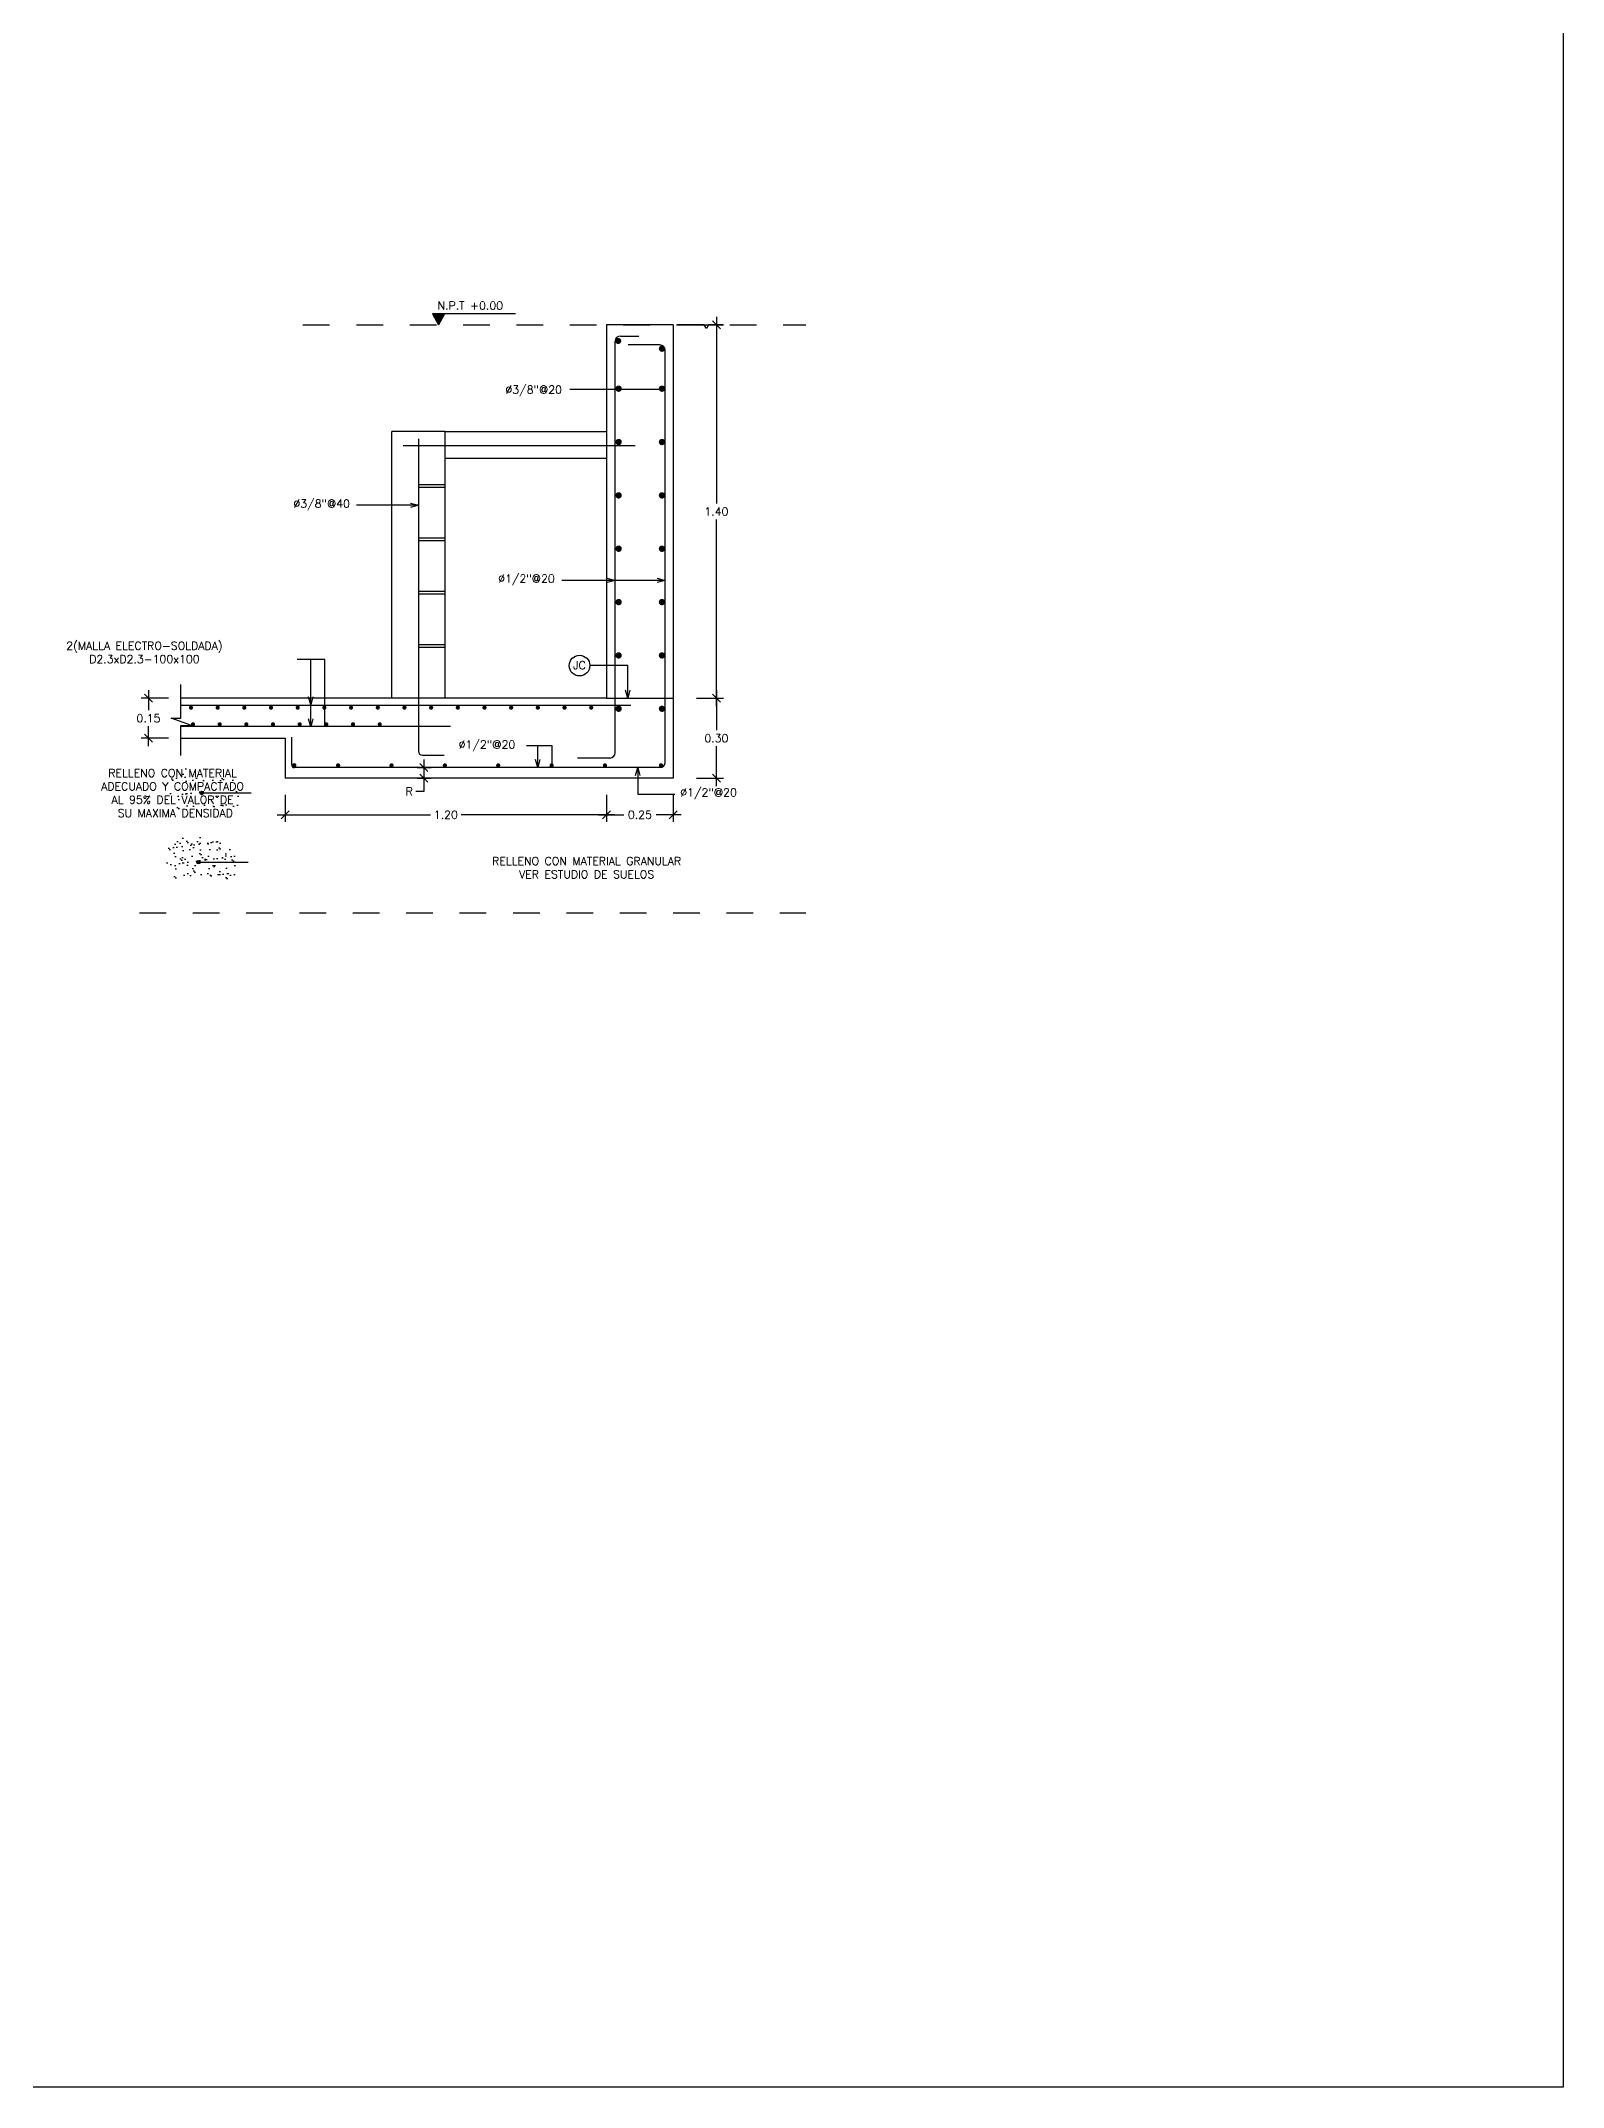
# Model space of a CAD drawing. Header units: metres. Extents: x -25 to 234, y -27 to 52.
# Drawn here: x 228.13 to 233.84, y -25.4 to -17.73 of the extents above; entities that cross this region are included whole.
import ezdxf

# ---------------------------------------------------------------- set-up
doc = ezdxf.new("R2010")
doc.units = ezdxf.units.M
doc.header["$LTSCALE"] = 0.1
doc.header["$MEASUREMENT"] = 0
doc.header["$PDMODE"] = 66
doc.linetypes.add('CONTINUA', pattern=[0])
doc.linetypes.add('HIDDEN2', pattern=[4.7625, 3.175, -1.5875])
for name, color, linetype in [('ACERO', 5, 'Continuous'), ('BORDES', 7, 'Continuous'), ('DETALLE', 3, 'Continuous'), ('DIMTEXTO', 4, 'Continuous'), ('DIMZAPATA', 4, 'Continuous'), ('HATCH', 8, 'Continuous'), ('MURO', 7, 'Continuous'), ('XREF1$0$MUROS', 1, 'Continuous')]:
    doc.layers.add(name, color=color, linetype=linetype)
doc.layers.add('V', color=2, linetype='Continuous', lineweight=9)
doc.styles.add('SMPLEX', font='simplex.shx')
doc.dimstyles.new('D-15', dxfattribs={"dimscale": 0.15, "dimtxt": 0.2, "dimasz": 0.2, "dimexe": 0.18, "dimexo": 0.2, "dimgap": 0.1, "dimtad": 0, "dimtih": 1, "dimtoh": 1, "dimzin": 0, "dimdsep": 46, "dimtxsty": 'SMPLEX', "dimblk": 'OBLIQUE', "dimcen": 0.09, "dimdle": 0.2, "dimclrd": 4, "dimclre": 4, "dimclrt": 4, "dimadec": 0, "dimazin": 0, "dimtfac": 1, "dimtofl": 0, "dimtmove": 0, "dimatfit": 3, "dimldrblk": 'OPEN30', "dimfxl": 0.5, "dimfxlon": 1, "dimtolj": 1, "dimtzin": 0, "dimarcsym": 0})

# ---------------------------------------------------------------- blocks, each defined once
blk = doc.blocks.new('_Oblique')
at = {"color": 0, "linetype": 'ByBlock', "lineweight": -2}
blk.add_line((-0.5, -0.5), (0.5, 0.5), dxfattribs=at)
blk = doc.blocks.new('_Open30')
at = {"layer": 'DIMTEXTO', "color": 0, "lineweight": -2}
for p, q in [((-1, 0.27), (0, 0)), ((0, 0), (-1, -0.27)), ((0, 0), (-1, 0))]:
    blk.add_line(p, q, dxfattribs=at)
blk = doc.blocks.new('*D64')
at = {"layer": 'Defpoints', "color": 0, "transparency": 16777216}
for p in [(229.0456, -20.4935), (230.2505, -20.4935), (230.2505, -20.6303)]:
    blk.add_point(p, dxfattribs=at)
at = {"layer": 'DIMTEXTO', "color": 4, "lineweight": -2, "transparency": 16777216}
for p, q in [((229.0456, -20.5553), (229.0456, -20.6573)), ((230.2505, -20.5553), (230.2505, -20.6573)), ((229.0156, -20.6303), (229.5902, -20.6303)), ((230.2805, -20.6303), (229.7059, -20.6303))]:
    blk.add_line(p, q, dxfattribs=at)
at = {"layer": 'DIMTEXTO', "color": 4, "lineweight": -2, "transparency": 16777216, "xscale": 0.03, "yscale": 0.03, "zscale": 0.03, "rotation": 180}
blk.add_blockref('_Oblique', (229.0456, -20.6303), dxfattribs=at)
at = {"layer": 'DIMTEXTO', "color": 4, "lineweight": -2, "transparency": 16777216, "xscale": 0.03, "yscale": 0.03, "zscale": 0.03}
blk.add_blockref('_Oblique', (230.2505, -20.6303), dxfattribs=at)
at = {"layer": 'DIMTEXTO', "color": 4, "transparency": 16777216, "insert": (229.6481, -20.6303), "char_height": 0.03, "attachment_point": 5, "style": 'SMPLEX'}
blk.add_mtext('\\A1;1.20', dxfattribs=at)
blk = doc.blocks.new('*D65')
at = {"layer": 'Defpoints', "color": 0, "transparency": 16777216}
for p in [(230.2505, -20.4935), (230.5005, -20.4935), (230.5005, -20.6303)]:
    blk.add_point(p, dxfattribs=at)
at = {"layer": 'DIMTEXTO', "color": 4, "lineweight": -2, "transparency": 16777216}
for p, q in [((230.2505, -20.5553), (230.2505, -20.6573)), ((230.5005, -20.5553), (230.5005, -20.6573)), ((230.2205, -20.6303), (230.3148, -20.6303)), ((230.5305, -20.6303), (230.4363, -20.6303))]:
    blk.add_line(p, q, dxfattribs=at)
at = {"layer": 'DIMTEXTO', "color": 4, "lineweight": -2, "transparency": 16777216, "xscale": 0.03, "yscale": 0.03, "zscale": 0.03, "rotation": 180}
blk.add_blockref('_Oblique', (230.2505, -20.6303), dxfattribs=at)
at = {"layer": 'DIMTEXTO', "color": 4, "lineweight": -2, "transparency": 16777216, "xscale": 0.03, "yscale": 0.03, "zscale": 0.03}
blk.add_blockref('_Oblique', (230.5005, -20.6303), dxfattribs=at)
at = {"layer": 'DIMTEXTO', "color": 4, "transparency": 16777216, "insert": (230.3755, -20.6303), "char_height": 0.03, "attachment_point": 5, "style": 'SMPLEX'}
blk.add_mtext('\\A1;0.25', dxfattribs=at)
blk = doc.blocks.new('*D66')
at = {"layer": 'Defpoints', "color": 0, "transparency": 16777216}
for p in [(229.511, -20.4537), (229.511, -20.4935), (229.5657, -20.4935)]:
    blk.add_point(p, dxfattribs=at)
at = {"layer": 'DIMTEXTO', "color": 4, "lineweight": -2, "transparency": 16777216}
for p, q in [((229.541, -20.4537), (229.5927, -20.4537)), ((229.5657, -20.4237), (229.5657, -20.4935)), ((229.5657, -20.5429), (229.5357, -20.5429)), ((229.541, -20.4935), (229.5927, -20.4935)), ((229.5657, -20.4935), (229.5657, -20.5429))]:
    blk.add_line(p, q, dxfattribs=at)
at = {"layer": 'DIMTEXTO', "color": 4, "lineweight": -2, "transparency": 16777216, "xscale": 0.03, "yscale": 0.03, "zscale": 0.03}
for p, rotation in [((229.5657, -20.4537), 90), ((229.5657, -20.4935), 270)]:
    blk.add_blockref('_Oblique', p, dxfattribs=dict(at, rotation=rotation))
at = {"layer": 'DIMTEXTO', "color": 4, "transparency": 16777216, "insert": (229.5107, -20.5429), "char_height": 0.03, "attachment_point": 5, "style": 'SMPLEX'}
blk.add_mtext('\\A1;R', dxfattribs=at)
blk = doc.blocks.new('*D67')
at = {"layer": 'Defpoints', "color": 0, "linetype": 'CONTINUA', "transparency": 16777216}
for p in [(229.0195, -20.1935), (230.6622, -20.1935), (229.0195, -20.4935)]:
    blk.add_point(p, dxfattribs=at)
at = {"layer": 'DIMTEXTO', "color": 4, "linetype": 'CONTINUA', "lineweight": -2, "transparency": 16777216}
for p, q in [((230.6622, -20.1635), (230.6622, -20.3135)), ((230.5872, -20.1935), (230.6892, -20.1935)), ((230.6622, -20.5235), (230.6622, -20.3735)), ((230.5872, -20.4935), (230.6892, -20.4935))]:
    blk.add_line(p, q, dxfattribs=at)
at = {"layer": 'DIMTEXTO', "color": 4, "linetype": 'CONTINUA', "lineweight": -2, "transparency": 16777216, "xscale": 0.03, "yscale": 0.03, "zscale": 0.03}
for p, rotation in [((230.6622, -20.1935), 90), ((230.6622, -20.4935), 270)]:
    blk.add_blockref('_Oblique', p, dxfattribs=dict(at, rotation=rotation))
at = {"layer": 'DIMTEXTO', "color": 4, "linetype": 'CONTINUA', "transparency": 16777216, "insert": (230.6622, -20.3435), "char_height": 0.03, "attachment_point": 5, "style": 'SMPLEX'}
blk.add_mtext('\\A1;0.30', dxfattribs=at)
blk = doc.blocks.new('*D68')
at = {"layer": 'Defpoints', "color": 0, "linetype": 'CONTINUA', "transparency": 16777216}
for p in [(230.5005, -18.7935), (230.6622, -18.7935), (229.0195, -20.1935)]:
    blk.add_point(p, dxfattribs=at)
at = {"layer": 'DIMTEXTO', "color": 4, "linetype": 'CONTINUA', "lineweight": -2, "transparency": 16777216}
for p, q in [((230.5872, -18.7935), (230.6892, -18.7935)), ((230.6622, -18.7635), (230.6622, -19.4635)), ((230.6622, -20.2235), (230.6622, -19.5235)), ((230.5872, -20.1935), (230.6892, -20.1935))]:
    blk.add_line(p, q, dxfattribs=at)
at = {"layer": 'DIMTEXTO', "color": 4, "linetype": 'CONTINUA', "lineweight": -2, "transparency": 16777216, "xscale": 0.03, "yscale": 0.03, "zscale": 0.03}
for p, rotation in [((230.6622, -18.7935), 90), ((230.6622, -20.1935), 270)]:
    blk.add_blockref('_Oblique', p, dxfattribs=dict(at, rotation=rotation))
at = {"layer": 'DIMTEXTO', "color": 4, "linetype": 'CONTINUA', "transparency": 16777216, "insert": (230.6622, -19.4935), "char_height": 0.03, "attachment_point": 5, "style": 'SMPLEX'}
blk.add_mtext('\\A1;1.40', dxfattribs=at)
blk = doc.blocks.new('*U59')
at = {"layer": 'ACERO'}
for points, const_width in [([(-0.0039, 0.0005, 1), (0.0039, 0.0005, 1)], 0.0078), ([(-0.002, -0.0024, 1), (0.002, -0.0024, 1)], 0.004)]:
    blk.add_lwpolyline(points, format="xyb", close=True, dxfattribs=dict(at, const_width=const_width))
blk = doc.blocks.new('*U60')
at = {"layer": 'V', "color": 0, "linetype": 'ByBlock', "lineweight": -2}
for p in [(0, 0), (0.1, 0), (0.2, 0), (0.3, 0), (0.4, 0), (0.5, 0), (0.6, 0), (0.7, 0)]:
    blk.add_blockref('*U59', p, dxfattribs=at)
at = {"layer": 'V', "color": 0, "linetype": 'ByBlock', "lineweight": -2, "transparency": 16777216}
for p in [(0.8, 0), (0.9, 0), (1, 0), (1.1, 0), (1.2, 0), (1.3, 0), (1.4, 0), (1.5, 0)]:
    blk.add_blockref('*U59', p, dxfattribs=at)
blk = doc.blocks.new('*U51')
at = {"layer": 'ACERO'}
for points, const_width in [([(-0.0039, -0.0005, -1), (0.0039, -0.0005, -1)], 0.0078), ([(-0.002, 0.0024, -1), (0.002, 0.0024, -1)], 0.004)]:
    blk.add_lwpolyline(points, format="xyb", close=True, dxfattribs=dict(at, const_width=const_width))
blk = doc.blocks.new('*U52')
at = {"layer": 'V', "color": 0, "linetype": 'ByBlock', "lineweight": -2}
for p in [(0, 0), (0.1, 0), (0.2, 0), (0.3, 0), (0.4, 0), (0.5, 0), (0.6, 0), (0.7, 0)]:
    blk.add_blockref('*U51', p, dxfattribs=at)
blk = doc.blocks.new('*D105')
at = {"layer": 'Defpoints', "color": 0, "linetype": 'CONTINUA', "transparency": 16777216}
for p in [(228.5334, -20.1935), (228.6549, -20.1935), (228.6549, -20.3435)]:
    blk.add_point(p, dxfattribs=at)
at = {"layer": 'DIMTEXTO', "color": 4, "linetype": 'CONTINUA', "lineweight": -2, "transparency": 16777216}
for p, q in [((228.5334, -20.1635), (228.5334, -20.2385)), ((228.6084, -20.1935), (228.5064, -20.1935)), ((228.5334, -20.3735), (228.5334, -20.2985)), ((228.6084, -20.3435), (228.5064, -20.3435))]:
    blk.add_line(p, q, dxfattribs=at)
at = {"layer": 'DIMTEXTO', "color": 4, "linetype": 'CONTINUA', "lineweight": -2, "transparency": 16777216, "xscale": 0.03, "yscale": 0.03, "zscale": 0.03}
for p, rotation in [((228.5334, -20.1935), 90), ((228.5334, -20.3435), 270)]:
    blk.add_blockref('_Oblique', p, dxfattribs=dict(at, rotation=rotation))
at = {"layer": 'DIMTEXTO', "color": 4, "linetype": 'CONTINUA', "transparency": 16777216, "insert": (228.5334, -20.2685), "char_height": 0.03, "attachment_point": 5, "style": 'SMPLEX'}
blk.add_mtext('\\A1;0.15', dxfattribs=at)
blk = doc.blocks.new('*U57')
at = {"layer": 'ACERO', "const_width": 0.0119}
for points in [[(-0.0753, 0, -1), (-0.0871, 0, -1)], [(0.0871, 0, -1), (0.0753, 0, -1)]]:
    blk.add_lwpolyline(points, format="xyb", close=True, dxfattribs=at)
blk = doc.blocks.new('*U58')
at = {"layer": 'DIMZAPATA', "color": 0, "linetype": 'ByBlock', "lineweight": -2, "transparency": 16777216}
for p in [(0, 1), (0, 0.8), (0, 0.6), (0, 0.4), (0, 0.2), (0, 0)]:
    blk.add_blockref('*U57', p, dxfattribs=at)
blk = doc.blocks.new('*U53')
at = {"layer": 'ACERO', "const_width": 0.0078}
blk.add_lwpolyline([(-0.0039, 0, 1), (0.0039, 0, 1)], format="xyb", close=True, dxfattribs=at)
blk = doc.blocks.new('*U54')
at = {"layer": 'DIMZAPATA', "color": 0, "linetype": 'ByBlock', "lineweight": -2, "transparency": 16777216}
for p in [(0, 0), (0.2, 0), (0.4, 0), (0.6, 0), (0.8, 0), (1, 0)]:
    blk.add_blockref('*U53', p, dxfattribs=at)

msp = doc.modelspace()

# ---------------------------------------------------------------- hatches: boundary and pattern name
at = {"layer": 'DIMTEXTO'}
msp.add_hatch(color=256, dxfattribs=at).paths.add_polyline_path([(229.5987, -18.7525), (229.6427, -18.7525), (229.6207, -18.7935)])
at = {"layer": 'HATCH', "ltscale": 0.08}
h = msp.add_hatch(dxfattribs=at)
h.set_pattern_fill('AR-SAND', color=1, scale=0.024, style=0)
h.set_pattern_definition([(37.5, (486.676412, -218.92473), (-0.0015118406, 0.0462437705), [0, -0.03648, 0, -0.0408, 0, -0.039]), (7.5, (486.67641, -218.92473), (0.042474641, 0.067731506), [0, -0.01968, 0, -0.03288, 0, -0.0126]), (327.5, (486.646892, -218.92473), (0.0747394047, 0.0001358173), [0, -0.012, 0, -0.0432, 0, -0.0564]), (317.5, (486.64689, -218.92473), (0.072147039, 0.021064214), [0, -0.006, 0, -0.02832, 0, -0.0324])])
edge = h.paths.add_edge_path()
edge.add_spline(control_points=[(228.8513, -20.4928), (228.8174, -20.4678), (228.745, -20.4473), (228.6365, -20.4539), (228.5983, -20.5355), (228.639, -20.6389), (228.743, -20.5689), (228.8699, -20.6502), (228.8817, -20.5421), (228.8663, -20.5039), (228.8513, -20.4928)], knot_values=[0, 0, 0, 0, 0.158153, 0.279545, 0.355017, 0.472373, 0.561887, 0.743312, 0.819286, 0.889123, 0.889123, 0.889123, 0.889123], degree=3, periodic=0)
for points in [[(228.7261, -20.5487, -1), (228.7394, -20.5487, -1)], [(228.7146, -20.8082, -1), (228.7278, -20.8082, -1)]]:
    msp.add_hatch(color=1, dxfattribs=at).paths.add_polyline_path(points)
h = msp.add_hatch(dxfattribs=at)
h.set_pattern_fill('AR-SAND', color=1, scale=0.024, style=0)
h.set_pattern_definition([(37.5, (486.664848, -219.184297), (-0.0015118406, 0.0462437705), [0, -0.03648, 0, -0.0408, 0, -0.039]), (7.5, (486.66485, -219.184297), (0.042474641, 0.067731506), [0, -0.01968, 0, -0.03288, 0, -0.0126]), (327.5, (486.635328, -219.184297), (0.0747394047, 0.0001358173), [0, -0.012, 0, -0.0432, 0, -0.0564]), (317.5, (486.63533, -219.184297), (0.072147039, 0.021064214), [0, -0.006, 0, -0.02832, 0, -0.0324])])
edge = h.paths.add_edge_path()
edge.add_spline(control_points=[(228.8398, -20.7524), (228.8058, -20.7274), (228.7334, -20.7069), (228.6249, -20.7135), (228.5867, -20.7951), (228.6274, -20.8985), (228.7314, -20.8285), (228.8584, -20.9098), (228.8701, -20.8017), (228.8548, -20.7634), (228.8398, -20.7524)], knot_values=[0, 0, 0, 0, 0.158153, 0.279545, 0.355017, 0.472373, 0.561887, 0.743312, 0.819286, 0.889123, 0.889123, 0.889123, 0.889123], degree=3, periodic=0)

# ---------------------------------------------------------------- linework, layer by layer
at = {"color": 4}
msp.add_lwpolyline([(230.0465, -20.4427), (230.0465, -20.3724)], dxfattribs=at)
at = {"layer": 'ACERO'}
for p, q in [((230.2826, -20.3978), (230.2826, -18.8557)), ((230.3026, -18.8357), (230.3714, -18.8357)), ((230.4504, -18.8692, 20.5), (230.3315, -18.8692, 20.5)), ((230.4704, -20.4337), (230.4704, -18.8892, 0.0491)), ((229.4876, -19.2459), (230.3581, -19.2459)), ((229.5456, -19.2212), (229.5456, -20.1935)), ((230.3419, -20.2209), (228.6549, -20.2209)), ((229.5456, -20.1935), (229.5456, -20.3925)), ((229.666, -20.2993), (228.6549, -20.2993)), ((229.0706, -20.4437), (229.0706, -20.3397)), ((230.4504, -20.4537), (229.0806, -20.4537)), ((229.5606, -20.4075), (229.642, -20.4075)), ((230.2626, -20.4178), (230.142, -20.4178))]:
    msp.add_line(p, q, dxfattribs=at)
for points, const_width in [([(230.2999, -18.8541, -1), (230.2886, -18.8541, -1)], 0.0114), ([(230.4642, -18.8831, -1), (230.4524, -18.8831, -1)], 0.0119), ([(230.3018, -20.2331, -1), (230.29, -20.2331, -1)], 0.0119), ([(230.4642, -20.2331, -1), (230.4524, -20.2331, -1)], 0.0119), ([(229.0763, -20.4447, 1), (229.0841, -20.4447, 1)], 0.0078), ([(229.0758, -20.4483, 1), (229.0798, -20.4483, 1)], 0.004), ([(230.4506, -20.4449, 1), (230.4584, -20.4449, 1)], 0.0078)]:
    msp.add_lwpolyline(points, format="xyb", close=True, dxfattribs=dict(at, const_width=const_width))
for centre, radius, start, end in [((230.3026, -18.8557), 0.02, 90, 180), ((230.4504, -18.8892, 20.5), 0.02, 360, 90), ((229.5606, -20.3925), 0.015, 180, 270), ((230.2626, -20.3978), 0.02, 270, 0), ((229.0806, -20.4437), 0.01, 180, 270), ((230.4504, -20.4337), 0.02, 270, 0)]:
    msp.add_arc(centre, radius, start, end, dxfattribs=at)
at = {"layer": 'BORDES', "color": 1}
for p, q in [((230.2505, -18.7935), (230.2505, -20.1935)), ((230.5005, -18.7935), (230.2505, -18.7935)), ((230.5005, -18.7935), (230.5005, -20.4935)), ((229.6456, -19.1935), (229.4456, -19.1935)), ((229.4456, -20.1935), (229.4456, -19.1935)), ((229.6456, -20.1935), (229.6456, -19.1935)), ((229.6456, -19.1935), (230.2505, -19.1935)), ((229.6456, -19.2935), (230.2505, -19.2935)), ((230.2505, -20.1935), (228.6549, -20.1935)), ((228.6549, -20.3435), (229.0456, -20.3435)), ((229.0456, -20.3435), (229.0456, -20.4935)), ((230.5005, -20.4935), (229.0456, -20.4935))]:
    msp.add_line(p, q, dxfattribs=at)
at = {"layer": 'BORDES', "color": 8, "linetype": 'CONTINUA', "ltscale": 0.03}
msp.add_line((230.2505, -20.1935), (230.5005, -20.1935), dxfattribs=at)
at = {"layer": 'BORDES', "color": 4, "linetype": 'Continuous'}
for p, q in [((228.7321, -20.5481), (228.919, -20.5481)), ((228.7205, -20.8076), (228.9075, -20.8076))]:
    msp.add_line(p, q, dxfattribs=at)
at = {"layer": 'DETALLE', "color": 8}
msp.add_lwpolyline([(230.6882, -18.7935), (230.6325, -18.7935), (230.6247, -18.807), (230.617, -18.7935), (230.5169, -18.7935)], dxfattribs=at)
at = {"layer": 'DETALLE', "color": 3}
msp.add_lwpolyline([(228.6549, -20.4079), (228.6549, -20.2963), (228.6951, -20.2963), (228.6182, -20.2683), (228.6549, -20.2683), (228.6549, -20.1419)], dxfattribs=at)
at = {"layer": 'DIMTEXTO'}
for p, q in [((229.9088, -18.7525), (229.5987, -18.7525)), ((229.5987, -18.7525), (229.6207, -18.7935)), ((229.6427, -18.7525), (229.6207, -18.7935))]:
    msp.add_line(p, q, dxfattribs=at)
at = {"layer": 'DIMTEXTO', "color": 4, "lineweight": -3, "ltscale": 0.05}
msp.add_line((230.4583, -19.0365), (230.1133, -19.0365), dxfattribs=at)
at = {"layer": 'DIMTEXTO', "color": 1}
msp.add_circle((230.1492, -20.0712), 0.0386, dxfattribs=at)
at = {"layer": 'DIMZAPATA', "linetype": 'CONTINUA'}
msp.add_line((230.0465, -20.3724), (229.9499, -20.3724), dxfattribs=at)
msp.add_lwpolyline([(167.6608, 5.1894), (233.8358, 5.1894), (233.8358, -25.4004), (167.6608, -25.4004)], close=True, dxfattribs=at)
at = {"layer": 'DIMZAPATA', "linetype": 'Continuous'}
msp.add_lwpolyline([(229.1948, -20.2995), (229.1948, -20.0487), (229.0903, -20.0487)], dxfattribs=at)
at = {"layer": 'HATCH', "color": 1, "ltscale": 0.08}
for centre in [(228.7327, -20.5487), (228.7212, -20.8082)]:
    msp.add_circle(centre, 0.00661, dxfattribs=at)
at = {"layer": 'MURO', "color": 6, "linetype": 'HIDDEN2', "ltscale": 0.0025}
msp.add_line((228.4999, -20.9982), (230.9974, -20.9982), dxfattribs=at)
at = {"layer": 'XREF1$0$MUROS', "color": 8, "linetype": 'HIDDEN2', "ltscale": 0.001}
for p, q in [((229.1127, -18.7935), (230.9973, -18.7935)), ((229.6456, -19.3935), (229.4456, -19.3935)), ((229.6456, -19.4035), (229.4456, -19.4035)), ((229.6456, -19.5935), (229.4456, -19.5935)), ((229.6456, -19.6035), (229.4456, -19.6035)), ((229.6456, -19.7935), (229.4456, -19.7935)), ((229.6456, -19.8035), (229.4456, -19.8035)), ((229.6456, -19.9935), (229.4456, -19.9935)), ((229.6456, -20.0035), (229.4456, -20.0035))]:
    msp.add_line(p, q, dxfattribs=at)

# ---------------------------------------------------------------- block references
at = {"layer": 'DIMZAPATA', "linetype": 'CONTINUA'}
for name, p in [('*U58', (230.3771, -20.0331)), ('*U54', (229.2445, -20.4454))]:
    msp.add_blockref(name, p, dxfattribs=at)
at = {"layer": 'V', "linetype": 'CONTINUA'}
for name, p in [('*U60', (228.693, -20.2293)), ('*U52', (228.7004, -20.2909))]:
    msp.add_blockref(name, p, dxfattribs=at)

# ---------------------------------------------------------------- texts
at = {"color": 4, "char_height": 0.03, "attachment_point": 5, "style": 'SMPLEX'}
for s, insert in [('{\\fRomanS|b1|i0|c0|p2;N.P.T +0.00}', (229.7398, -18.7214)), ('%%C3/8"@20', (229.9774, -19.0417, 41)), ('%%C3/8"@40', (229.1827, -19.469, 41)), ('%%C1/2"@20', (229.9503, -19.75, 41)), ('{\\Fsimplex|c177;JC}', (230.149, -20.0698, -0.3837)), ('{\\Fromans|c0;%%C1/2"@20}', (229.8023, -20.3722)), ('RELLENO CON MATERIAL \\PADECUADO Y COMPACTADO\\PAL 95% DEL VALOR DE\\P SU MAXIMA DENSIDAD\\P ', (228.6239, -20.574)), ('{\\Fromans|c0;%%C1/2"@20}', (230.6329, -20.5518))]:
    msp.add_mtext(s, dxfattribs=dict(at, insert=insert))
at = {"layer": 'DIMTEXTO', "color": 4, "insert": (230.1759, -20.8288), "char_height": 0.03, "attachment_point": 5, "style": 'SMPLEX'}
msp.add_mtext('RELLENO CON MATERIAL GRANULAR\\PVER ESTUDIO DE SUELOS', dxfattribs=at)
at = {"layer": 'DIMZAPATA', "color": 4, "insert": (228.5183, -20.022), "char_height": 0.03, "attachment_point": 5, "style": 'SMPLEX'}
msp.add_mtext('{\\C256;2(MALLA ELECTRO-SOLDADA)\\PD2.3xD2.3-100x100}', dxfattribs=at)

# ---------------------------------------------------------------- dimensions: what is measured, and where the dimension line sits
at = {"layer": 'DIMTEXTO', "linetype": 'CONTINUA'}
dim = msp.add_linear_dim(base=(230.6622, -18.7935), p1=(229.0195, -20.1935), p2=(230.5005, -18.7935), angle=90, dimstyle='D-15', override={"dimtmove": 1}, dxfattribs=at)
dim.commit()
dim.dimension.update_dxf_attribs({"geometry": '*D68', "text_midpoint": (230.6622, -19.4935)})
for base, p1, p2, picture, middle in [((228.5334, -20.1935), (228.6549, -20.3435), (228.6549, -20.1935), '*D105', (228.5334, -20.2685)), ((230.6622, -20.1935), (229.0195, -20.4935), (229.0195, -20.1935), '*D67', (230.6622, -20.3435))]:
    dim = msp.add_linear_dim(base=base, p1=p1, p2=p2, angle=90, dimstyle='D-15', dxfattribs=at)
    dim.commit()
    dim.dimension.update_dxf_attribs({"geometry": picture, "text_midpoint": middle})
at = {"layer": 'DIMTEXTO'}
dim = msp.add_linear_dim(base=(229.5657, -20.4935), p1=(229.511, -20.4537), p2=(229.511, -20.4935), angle=90, text='R', dimstyle='D-15', override={"dimtxsty": 'SMPLEX'}, dxfattribs=at)
dim.commit()
dim.dimension.update_dxf_attribs({"geometry": '*D66', "text_midpoint": (229.5107, -20.5429), "dimtype": 160})
for base, p1, p2, picture, middle in [((230.2505, -20.6303), (229.0456, -20.4935), (230.2505, -20.4935), '*D64', (229.6481, -20.6303)), ((230.5005, -20.6303), (230.2505, -20.4935), (230.5005, -20.4935), '*D65', (230.3755, -20.6303))]:
    dim = msp.add_linear_dim(base=base, p1=p1, p2=p2, angle=180, dimstyle='D-15', override={"dimtxsty": 'SMPLEX'}, dxfattribs=at)
    dim.commit()
    dim.dimension.update_dxf_attribs({"geometry": picture, "text_midpoint": middle})

# ---------------------------------------------------------------- leaders
at = {"layer": 'DIMTEXTO', "color": 4, "lineweight": -3, "ltscale": 0.05}
for points in [[(229.5456, -19.4703), (229.3132, -19.4703)], [(230.2826, -19.7519, 41), (230.0832, -19.7519, 41)], [(230.4704, -19.7519, 20.5), (230.2326, -19.7519, 20.5)]]:
    msp.add_leader(points, dimstyle='D-15', dxfattribs=at)
at = {"layer": 'DIMTEXTO'}
for points in [[(230.3301, -20.1935), (230.3301, -20.0712), (230.1878, -20.0712)], [(229.9928, -20.4537), (229.9928, -20.3724)], [(230.3676, -20.4537), (230.3676, -20.5528), (230.5064, -20.5528)]]:
    msp.add_leader(points, dimstyle='D-15', dxfattribs=at)
at = {"layer": 'DIMZAPATA'}
for points in [[(229.1416, -20.218), (229.1416, -20.0487), (229.1013, -20.0487)], [(229.1416, -20.3003), (229.1425, -20.0487), (229.1023, -20.0487)]]:
    msp.add_leader(points, dimstyle='D-15', dxfattribs=at)

doc.saveas('drawing.dxf')
